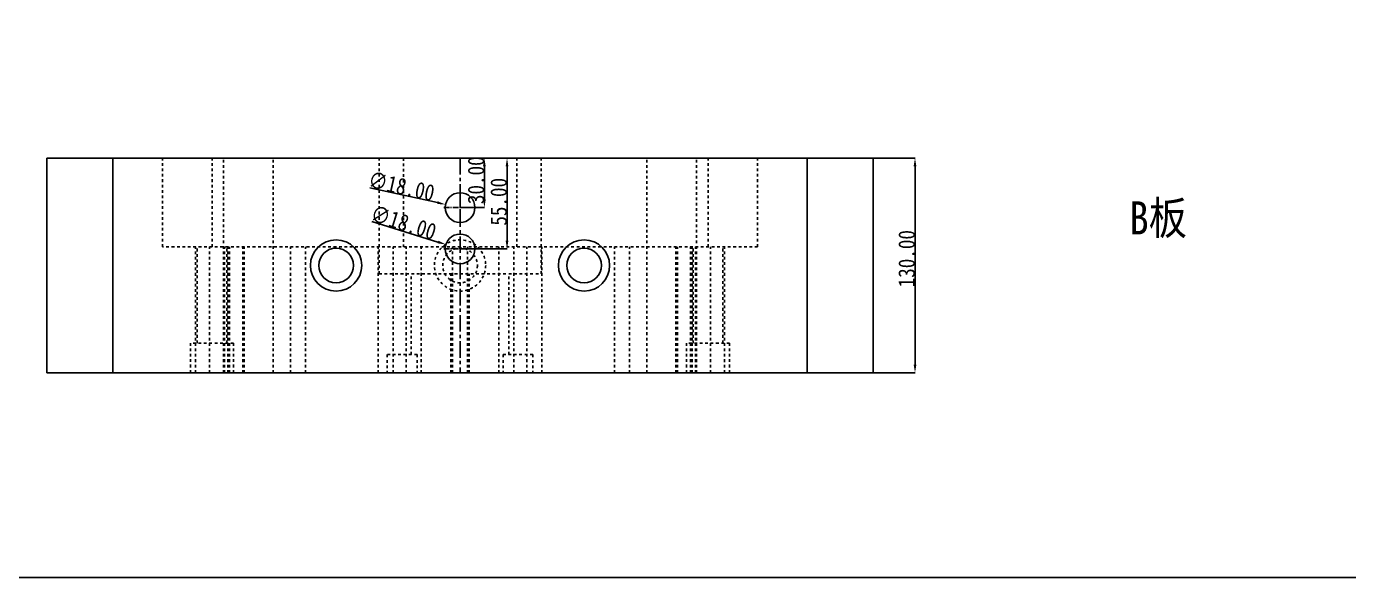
# Model space of a CAD drawing. Header units: millimetres. Extents: x 2667 to 4588, y -8940 to -2822.
# Drawn here: x 3097 to 3897, y -7594 to -7261 of the extents above; entities that cross this region are included whole.
import ezdxf

# ---------------------------------------------------------------- set-up
doc = ezdxf.new("R2010")
doc.units = ezdxf.units.MM
doc.header["$LTSCALE"] = 16.335
doc.header["$PDMODE"] = 3
doc.header["$PDSIZE"] = 8
doc.linetypes.add('CENTER', pattern=[0.6, 0.375, -0.075, 0.075, -0.075])
doc.linetypes.add('HIDDEN', pattern=[0.2, 0.1, -0.1])
doc.layers.get('0').update_dxf_attribs({"linetype": 'CONTINUOUS'})
doc.layers.get('Defpoints').update_dxf_attribs({"linetype": 'CONTINUOUS'})
doc.layers.add('DEFAULT_2', color=8, linetype='HIDDEN')
doc.styles.get("Standard").update_dxf_attribs({"font": 'txt', "width": 0.85})
doc.dimstyles.new('mold', dxfattribs={"dimtxt": 10, "dimasz": 5, "dimexe": 0, "dimexo": 0, "dimgap": 0, "dimtad": 1, "dimzin": 1, "dimdsep": 46, "dimtxsty": 'Standard', "dimcen": 0, "dimclrd": 4, "dimclre": 4, "dimclrt": 6, "dimazin": 0, "dimtfac": 1, "dimtofl": 0, "dimtmove": 0, "dimatfit": 3, "dimfxl": 0, "dimarcsym": 0})

# ---------------------------------------------------------------- blocks, each defined once
blk = doc.blocks.new('*D468')
at = {"color": 4, "lineweight": -2}
for p, q in [((3366.52, -7340.41), (3374.28, -7340.41)), ((3374.28, -7365.41), (3374.28, -7345.41)), ((3359.56, -7370.41), (3374.28, -7370.41))]:
    blk.add_line(p, q, dxfattribs=at)
at = {"color": 4}
for points in [[(3373.44, -7345.41), (3375.11, -7345.41), (3374.28, -7340.41)], [(3373.44, -7365.41), (3375.11, -7365.41), (3374.28, -7370.41)]]:
    blk.add_solid(points, dxfattribs=at)
at = {"layer": 'Defpoints', "color": 0}
for p in [(3366.52, -7340.41), (3374.28, -7340.41), (3359.56, -7370.41)]:
    blk.add_point(p, dxfattribs=at)
at = {"color": 6, "insert": (3369.28, -7353.81), "char_height": 10, "attachment_point": 5, "rotation": 90}
blk.add_mtext('30.00', dxfattribs=at)
blk = doc.blocks.new('*D469')
at = {"color": 4, "lineweight": -2}
for p, q in [((3362.11, -7340.41), (3387.99, -7340.41)), ((3387.99, -7345.41), (3387.99, -7390.41)), ((3359.56, -7395.41), (3387.99, -7395.41))]:
    blk.add_line(p, q, dxfattribs=at)
at = {"color": 4}
for points in [[(3387.16, -7345.41), (3388.82, -7345.41), (3387.99, -7340.41)], [(3387.16, -7390.41), (3388.82, -7390.41), (3387.99, -7395.41)]]:
    blk.add_solid(points, dxfattribs=at)
at = {"layer": 'Defpoints', "color": 0}
for p in [(3362.11, -7340.41), (3359.56, -7395.41), (3387.99, -7395.41)]:
    blk.add_point(p, dxfattribs=at)
at = {"color": 6, "insert": (3382.99, -7366.86), "char_height": 10, "attachment_point": 5, "rotation": 90}
blk.add_mtext('55.00', dxfattribs=at)
blk = doc.blocks.new('*D470')
at = {"color": 4, "lineweight": -2}
blk.add_line((3305.04, -7358.41), (3345.89, -7367.4), dxfattribs=at)
at = {"color": 4}
blk.add_solid([(3346.07, -7366.59), (3345.71, -7368.22), (3350.77, -7368.48)], dxfattribs=at)
at = {"layer": 'Defpoints', "color": 0}
for p in [(3350.77, -7368.48), (3368.35, -7372.35)]:
    blk.add_point(p, dxfattribs=at)
at = {"color": 6, "insert": (3324.1, -7357.49), "char_height": 10, "attachment_point": 5, "rotation": 347.58365}
blk.add_mtext('∅18.00', dxfattribs=at)
blk = doc.blocks.new('*D471')
at = {"color": 4, "lineweight": -2}
blk.add_line((3306.28, -7378.72), (3346.2, -7391.23), dxfattribs=at)
at = {"color": 4}
blk.add_solid([(3346.45, -7390.43), (3345.96, -7392.02), (3350.98, -7392.72)], dxfattribs=at)
at = {"layer": 'Defpoints', "color": 0}
for p in [(3350.98, -7392.72), (3368.15, -7398.1)]:
    blk.add_point(p, dxfattribs=at)
at = {"color": 6, "insert": (3325.35, -7379.46), "char_height": 10, "attachment_point": 5, "rotation": 342.60561}
blk.add_mtext('∅18.00', dxfattribs=at)
blk = doc.blocks.new('*D473')
at = {"color": 4, "linetype": 'Continuous', "lineweight": -2}
for p, q in [((3609.56, -7340.41), (3634.78, -7340.41)), ((3634.78, -7345.41), (3634.78, -7465.41)), ((3609.56, -7470.41), (3634.78, -7470.41))]:
    blk.add_line(p, q, dxfattribs=at)
at = {"color": 4}
for points in [[(3633.95, -7345.41), (3635.62, -7345.41), (3634.78, -7340.41)], [(3633.95, -7465.41), (3635.62, -7465.41), (3634.78, -7470.41)]]:
    blk.add_solid(points, dxfattribs=at)
at = {"layer": 'Defpoints', "color": 0}
for p in [(3609.56, -7340.41), (3609.56, -7470.41), (3634.78, -7470.41)]:
    blk.add_point(p, dxfattribs=at)
at = {"color": 6, "insert": (3629.78, -7401.32), "char_height": 10, "attachment_point": 5, "rotation": 90}
blk.add_mtext('130.00', dxfattribs=at)

msp = doc.modelspace()

# ---------------------------------------------------------------- linework, layer by layer
at = {"color": 7, "linetype": 'Continuous'}
for p, q in [((3109.564, -7340.414), (3109.564, -7470.414)), ((3109.564, -7340.414), (3609.564, -7340.414)), ((3149.564, -7340.414), (3149.564, -7470.414)), ((3569.564, -7340.414), (3569.564, -7470.414)), ((3609.564, -7340.414), (3609.564, -7470.414)), ((3609.564, -7470.414), (3109.564, -7470.414))]:
    msp.add_line(p, q, dxfattribs=at)
at = {"color": 1, "linetype": 'CENTER', "ltscale": 1.617141}
msp.add_line((3359.564, -7340.414), (3359.564, -7470.414), dxfattribs=at)
at = {"color": 1, "linetype": 'CENTER', "ltscale": 0.55978}
for p, q in [((3359.564, -7380.314), (3359.564, -7360.514)), ((3349.664, -7370.414), (3369.464, -7370.414)), ((3349.664, -7395.414), (3369.464, -7395.414))]:
    msp.add_line(p, q, dxfattribs=at)
msp.add_lwpolyline([(2979.536, -6638.45), (3965.469, -6638.45), (3965.469, -7594.41), (2979.536, -7594.41)], close=True)
at = {"color": 7, "linetype": 'Continuous'}
for centre, radius in [((3359.564, -7370.414), 9), ((3284.564, -7405.414), 15.5), ((3359.564, -7395.414), 9), ((3434.564, -7405.414), 15.5), ((3284.564, -7405.414), 10.5), ((3434.564, -7405.414), 10.5)]:
    msp.add_circle(centre, radius, dxfattribs=at)
at = {"layer": 'DEFAULT_2', "color": 8, "linetype": 'HIDDEN'}
for p, q in [((3179.564, -7394.104), (3179.564, -7340.414)), ((3209.564, -7394.104), (3209.564, -7340.414)), ((3216.564, -7470.414), (3216.564, -7340.414)), ((3246.564, -7470.414), (3246.564, -7340.414)), ((3310.564, -7410.414), (3310.564, -7340.414)), ((3325.271, -7340.414), (3325.271, -7394.104)), ((3393.857, -7394.104), (3393.857, -7340.414)), ((3408.564, -7410.414), (3408.564, -7340.414)), ((3472.564, -7470.414), (3472.564, -7340.414)), ((3502.564, -7470.414), (3502.564, -7340.414)), ((3509.564, -7394.104), (3509.564, -7340.414)), ((3539.564, -7394.104), (3539.564, -7340.414)), ((3539.564, -7394.104), (3179.564, -7394.104)), ((3199.564, -7470.414), (3199.564, -7394.104)), ((3200.564, -7452.414), (3200.564, -7394.104)), ((3208.064, -7470.414), (3208.064, -7394.104)), ((3217.064, -7470.414), (3217.064, -7394.104)), ((3218.564, -7452.414), (3218.564, -7394.104)), ((3219.064, -7470.414), (3219.064, -7394.104)), ((3219.564, -7470.414), (3219.564, -7394.104)), ((3220.064, -7470.414), (3220.064, -7394.104)), ((3228.064, -7470.414), (3228.064, -7394.104)), ((3229.064, -7470.414), (3229.064, -7394.104)), ((3257.064, -7470.414), (3257.064, -7394.104)), ((3266.064, -7470.414), (3266.064, -7394.104)), ((3310.064, -7470.414), (3310.064, -7394.104)), ((3319.064, -7470.414), (3319.064, -7394.104)), ((3327.064, -7470.414), (3327.064, -7394.104)), ((3336.064, -7470.414), (3336.064, -7394.104)), ((3355.064, -7470.414), (3355.064, -7394.104)), ((3364.064, -7470.414), (3364.064, -7394.104)), ((3383.064, -7470.414), (3383.064, -7394.104)), ((3392.064, -7470.414), (3392.064, -7394.104)), ((3400.064, -7470.414), (3400.064, -7394.104)), ((3409.064, -7470.414), (3409.064, -7394.104)), ((3453.064, -7470.414), (3453.064, -7394.104)), ((3462.064, -7470.414), (3462.064, -7394.104)), ((3490.064, -7470.414), (3490.064, -7394.104)), ((3491.064, -7470.414), (3491.064, -7394.104)), ((3499.064, -7470.414), (3499.064, -7394.104)), ((3499.564, -7470.414), (3499.564, -7394.104)), ((3500.064, -7470.414), (3500.064, -7394.104)), ((3500.564, -7452.414), (3500.564, -7394.104)), ((3502.064, -7470.414), (3502.064, -7394.104)), ((3511.064, -7470.414), (3511.064, -7394.104)), ((3518.564, -7452.414), (3518.564, -7394.104)), ((3519.564, -7470.414), (3519.564, -7394.104)), ((3310.567, -7410.414), (3408.562, -7410.414)), ((3330.064, -7459.414), (3330.064, -7410.414)), ((3354.064, -7470.414), (3354.064, -7410.414)), ((3365.064, -7470.414), (3365.064, -7410.414)), ((3389.064, -7459.414), (3389.064, -7410.414)), ((3196.564, -7452.414), (3196.564, -7470.414)), ((3222.564, -7452.414), (3196.564, -7452.414)), ((3222.564, -7452.414), (3222.564, -7470.414)), ((3522.564, -7452.414), (3496.564, -7452.414)), ((3496.564, -7452.414), (3496.564, -7470.414)), ((3522.564, -7452.414), (3522.564, -7470.414)), ((3315.564, -7459.414), (3315.564, -7470.414)), ((3333.561, -7459.414), (3315.567, -7459.414)), ((3333.564, -7459.414), (3333.564, -7470.414)), ((3385.564, -7459.414), (3385.564, -7470.414)), ((3403.561, -7459.414), (3385.567, -7459.414)), ((3403.564, -7459.414), (3403.564, -7470.414))]:
    msp.add_line(p, q, dxfattribs=at)
for radius in [15.5, 10.5]:
    msp.add_circle((3359.564, -7405.414), radius, dxfattribs=at)

# ---------------------------------------------------------------- texts
at = {"insert": (3764.557, -7366.633), "char_height": 20, "width": 72.44115, "attachment_point": 1}
msp.add_mtext('{\\fSimSun|b0|i0|c134|p2;B板}', dxfattribs=at)

# ---------------------------------------------------------------- dimensions: what is measured, and where the dimension line sits
for base, p1, p2, picture, middle in [((3374.275, -7340.414), (3359.564, -7370.414), (3366.515, -7340.414), '*D468', (3374.275, -7353.809)), ((3387.991, -7395.414), (3362.112, -7340.414), (3359.564, -7395.414), '*D469', (3387.991, -7366.861)), ((3634.783, -7470.414), (3609.564, -7340.414), (3609.564, -7470.414), '*D473', (3634.783, -7401.324))]:
    dim = msp.add_linear_dim(base=base, p1=p1, p2=p2, angle=90, dimstyle='mold')
    dim.commit()
    dim.dimension.update_dxf_attribs({"geometry": picture, "text_midpoint": middle, "dimtype": 160})
for p1, p2, picture, middle in [((3368.354, -7372.349), (3350.775, -7368.478), '*D470', (3324.098, -7357.485)), ((3368.153, -7398.104), (3350.976, -7392.723), '*D471', (3325.353, -7379.457))]:
    dim = msp.add_diameter_dim_2p(p1=p1, p2=p2, dimstyle='mold')
    dim.commit()
    dim.dimension.update_dxf_attribs({"geometry": picture, "text_midpoint": middle})

doc.saveas('drawing.dxf')
